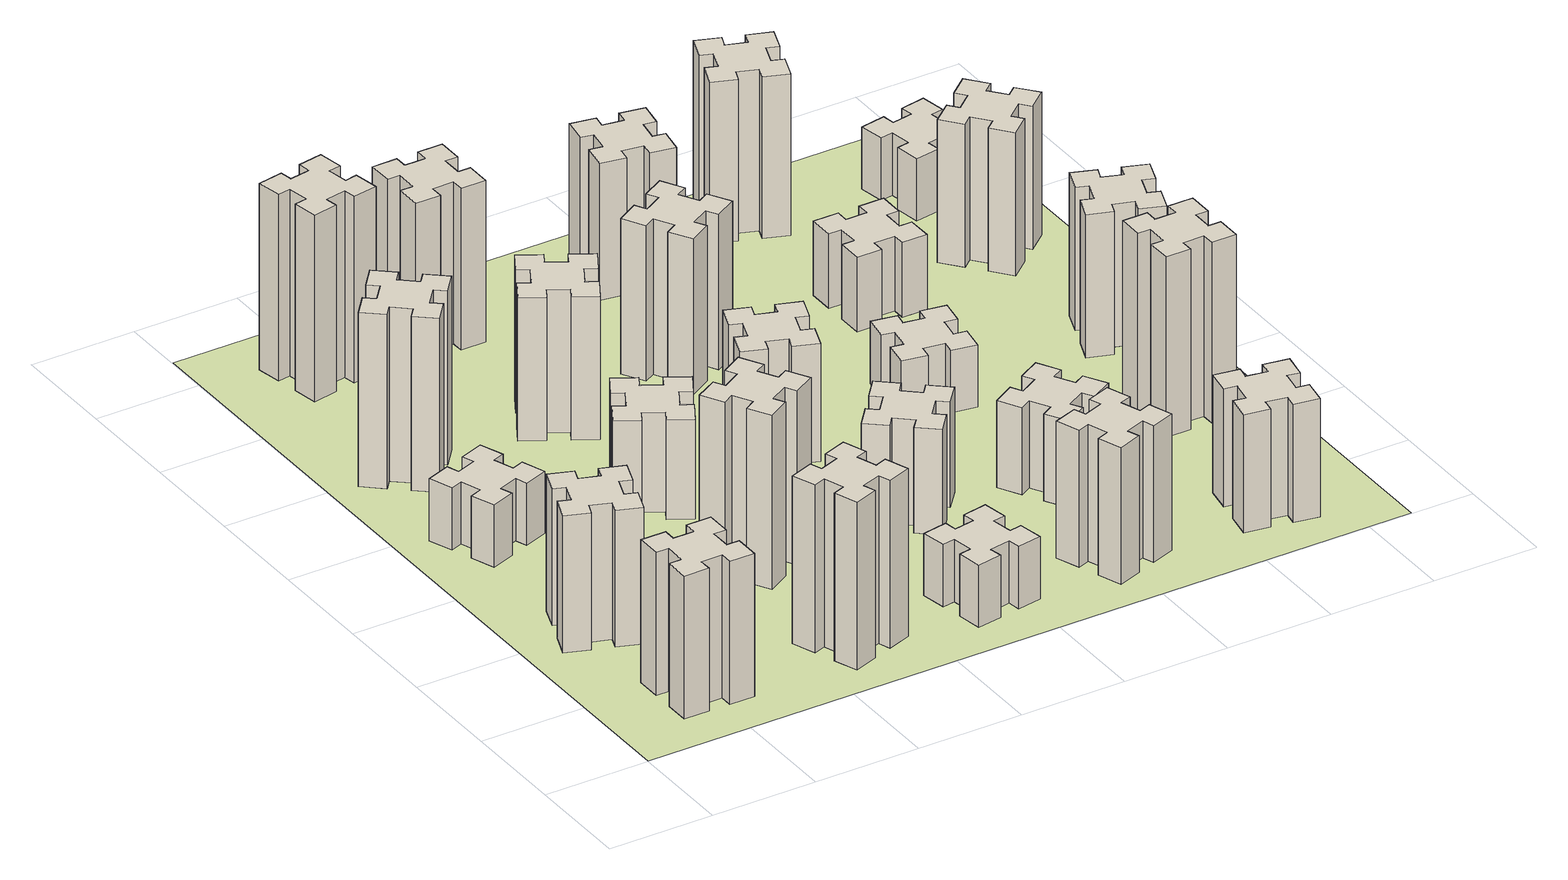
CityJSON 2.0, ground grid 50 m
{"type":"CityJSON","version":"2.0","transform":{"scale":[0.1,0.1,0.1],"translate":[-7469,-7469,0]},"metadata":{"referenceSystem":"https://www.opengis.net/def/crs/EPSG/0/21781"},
"CityObjects":{
"building1":{"type":"Building","attributes":{"class":"1000","function":"1000","usage":"1000","yearOfConstruction":2016,"roofType":"1000","measuredHeight":69,"storeysAboveGround":30,"storeysBelowGround":0},"geometry":[{"type":"Solid","lod":"1","boundaries":[[[[0,1,2,3,4,5,6,7,8,9,10,11,12,13,14,15,16,17,18,19]],[[17,16,20,21]],[[16,15,22,20]],[[15,14,23,22]],[[14,13,24,23]],[[13,12,25,24]],[[12,11,26,25]],[[11,10,27,26]],[[10,9,28,27]],[[9,8,29,28]],[[8,7,30,29]],[[7,6,31,30]],[[6,5,32,31]],[[5,4,33,32]],[[4,3,34,33]],[[3,2,35,34]],[[2,1,36,35]],[[1,0,37,36]],[[0,19,38,37]],[[19,18,39,38]],[[18,17,21,39]],[[24,25,26,27,28,29,30,31,32,33,34,35,36,37,38,39,21,20,22,23]]]]}]},
"building2":{"type":"Building","attributes":{"class":"1000","function":"1000","usage":"1000","yearOfConstruction":2016,"roofType":"1000","measuredHeight":66,"storeysAboveGround":30,"storeysBelowGround":0},"geometry":[{"type":"Solid","lod":"1","boundaries":[[[[40,41,42,43,44,45,46,47,48,49,50,51,52,53,54,55,56,57,58,59]],[[57,56,60,61]],[[56,55,62,60]],[[55,54,63,62]],[[54,53,64,63]],[[53,52,65,64]],[[52,51,66,65]],[[51,50,67,66]],[[50,49,68,67]],[[49,48,69,68]],[[48,47,70,69]],[[47,46,71,70]],[[46,45,72,71]],[[45,44,73,72]],[[44,43,74,73]],[[43,42,75,74]],[[42,41,76,75]],[[41,40,77,76]],[[40,59,78,77]],[[59,58,79,78]],[[58,57,61,79]],[[64,65,66,67,68,69,70,71,72,73,74,75,76,77,78,79,61,60,62,63]]]]}]},
"building3":{"type":"Building","attributes":{"class":"1000","function":"1000","usage":"1000","yearOfConstruction":2016,"roofType":"1000","measuredHeight":30,"storeysAboveGround":30,"storeysBelowGround":0},"geometry":[{"type":"Solid","lod":"1","boundaries":[[[[80,81,82,83,84,85,86,87,88,89,90,91,92,93,94,95,96,97,98,99]],[[97,96,100,101]],[[96,95,102,100]],[[95,94,103,102]],[[94,93,104,103]],[[93,92,105,104]],[[92,91,106,105]],[[91,90,107,106]],[[90,89,108,107]],[[89,88,109,108]],[[88,87,110,109]],[[87,86,111,110]],[[86,85,112,111]],[[85,84,113,112]],[[84,83,114,113]],[[83,82,115,114]],[[82,81,116,115]],[[81,80,117,116]],[[80,99,118,117]],[[99,98,119,118]],[[98,97,101,119]],[[104,105,106,107,108,109,110,111,112,113,114,115,116,117,118,119,101,100,102,103]]]]}]},
"building4":{"type":"Building","attributes":{"class":"1000","function":"1000","usage":"1000","yearOfConstruction":2016,"roofType":"1000","measuredHeight":84,"storeysAboveGround":30,"storeysBelowGround":0},"geometry":[{"type":"Solid","lod":"1","boundaries":[[[[120,121,122,123,124,125,126,127,128,129,130,131,132,133,134,135,136,137,138,139]],[[137,136,140,141]],[[136,135,142,140]],[[135,134,143,142]],[[134,133,144,143]],[[133,132,145,144]],[[132,131,146,145]],[[131,130,147,146]],[[130,129,148,147]],[[129,128,149,148]],[[128,127,150,149]],[[127,126,151,150]],[[126,125,152,151]],[[125,124,153,152]],[[124,123,154,153]],[[123,122,155,154]],[[122,121,156,155]],[[121,120,157,156]],[[120,139,158,157]],[[139,138,159,158]],[[138,137,141,159]],[[144,145,146,147,148,149,150,151,152,153,154,155,156,157,158,159,141,140,142,143]]]]}]},
"building5":{"type":"Building","attributes":{"class":"1000","function":"1000","usage":"1000","yearOfConstruction":2016,"roofType":"1000","measuredHeight":81,"storeysAboveGround":30,"storeysBelowGround":0},"geometry":[{"type":"Solid","lod":"1","boundaries":[[[[160,161,162,163,164,165,166,167,168,169,170,171,172,173,174,175,176,177,178,179]],[[177,176,180,181]],[[176,175,182,180]],[[175,174,183,182]],[[174,173,184,183]],[[173,172,185,184]],[[172,171,186,185]],[[171,170,187,186]],[[170,169,188,187]],[[169,168,189,188]],[[168,167,190,189]],[[167,166,191,190]],[[166,165,192,191]],[[165,164,193,192]],[[164,163,194,193]],[[163,162,195,194]],[[162,161,196,195]],[[161,160,197,196]],[[160,179,198,197]],[[179,178,199,198]],[[178,177,181,199]],[[184,185,186,187,188,189,190,191,192,193,194,195,196,197,198,199,181,180,182,183]]]]}]},
"building6":{"type":"Building","attributes":{"class":"1000","function":"1000","usage":"1000","yearOfConstruction":2016,"roofType":"1000","measuredHeight":90,"storeysAboveGround":30,"storeysBelowGround":0},"geometry":[{"type":"Solid","lod":"1","boundaries":[[[[200,201,202,203,204,205,206,207,208,209,210,211,212,213,214,215,216,217,218,219]],[[217,216,220,221]],[[216,215,222,220]],[[215,214,223,222]],[[214,213,224,223]],[[213,212,225,224]],[[212,211,226,225]],[[211,210,227,226]],[[210,209,228,227]],[[209,208,229,228]],[[208,207,230,229]],[[207,206,231,230]],[[206,205,232,231]],[[205,204,233,232]],[[204,203,234,233]],[[203,202,235,234]],[[202,201,236,235]],[[201,200,237,236]],[[200,219,238,237]],[[219,218,239,238]],[[218,217,221,239]],[[224,225,226,227,228,229,230,231,232,233,234,235,236,237,238,239,221,220,222,223]]]]}]},
"building7":{"type":"Building","attributes":{"class":"1000","function":"1000","usage":"1000","yearOfConstruction":2016,"roofType":"1000","measuredHeight":84,"storeysAboveGround":30,"storeysBelowGround":0},"geometry":[{"type":"Solid","lod":"1","boundaries":[[[[240,241,242,243,244,245,246,247,248,249,250,251,252,253,254,255,256,257,258,259]],[[257,256,260,261]],[[256,255,262,260]],[[255,254,263,262]],[[254,253,264,263]],[[253,252,265,264]],[[252,251,266,265]],[[251,250,267,266]],[[250,249,268,267]],[[249,248,269,268]],[[248,247,270,269]],[[247,246,271,270]],[[246,245,272,271]],[[245,244,273,272]],[[244,243,274,273]],[[243,242,275,274]],[[242,241,276,275]],[[241,240,277,276]],[[240,259,278,277]],[[259,258,279,278]],[[258,257,261,279]],[[264,265,266,267,268,269,270,271,272,273,274,275,276,277,278,279,261,260,262,263]]]]}]},
"building8":{"type":"Building","attributes":{"class":"1000","function":"1000","usage":"1000","yearOfConstruction":2016,"roofType":"1000","measuredHeight":48,"storeysAboveGround":30,"storeysBelowGround":0},"geometry":[{"type":"Solid","lod":"1","boundaries":[[[[280,281,282,283,284,285,286,287,288,289,290,291,292,293,294,295,296,297,298,299]],[[297,296,300,301]],[[296,295,302,300]],[[295,294,303,302]],[[294,293,304,303]],[[293,292,305,304]],[[292,291,306,305]],[[291,290,307,306]],[[290,289,308,307]],[[289,288,309,308]],[[288,287,310,309]],[[287,286,311,310]],[[286,285,312,311]],[[285,284,313,312]],[[284,283,314,313]],[[283,282,315,314]],[[282,281,316,315]],[[281,280,317,316]],[[280,299,318,317]],[[299,298,319,318]],[[298,297,301,319]],[[304,305,306,307,308,309,310,311,312,313,314,315,316,317,318,319,301,300,302,303]]]]}]},
"building9":{"type":"Building","attributes":{"class":"1000","function":"1000","usage":"1000","yearOfConstruction":2016,"roofType":"1000","measuredHeight":69,"storeysAboveGround":30,"storeysBelowGround":0},"geometry":[{"type":"Solid","lod":"1","boundaries":[[[[320,321,322,323,324,325,326,327,328,329,330,331,332,333,334,335,336,337,338,339]],[[337,336,340,341]],[[336,335,342,340]],[[335,334,343,342]],[[334,333,344,343]],[[333,332,345,344]],[[332,331,346,345]],[[331,330,347,346]],[[330,329,348,347]],[[329,328,349,348]],[[328,327,350,349]],[[327,326,351,350]],[[326,325,352,351]],[[325,324,353,352]],[[324,323,354,353]],[[323,322,355,354]],[[322,321,356,355]],[[321,320,357,356]],[[320,339,358,357]],[[339,338,359,358]],[[338,337,341,359]],[[344,345,346,347,348,349,350,351,352,353,354,355,356,357,358,359,341,340,342,343]]]]}]},
"building10":{"type":"Building","attributes":{"class":"1000","function":"1000","usage":"1000","yearOfConstruction":2016,"roofType":"1000","measuredHeight":30,"storeysAboveGround":30,"storeysBelowGround":0},"geometry":[{"type":"Solid","lod":"1","boundaries":[[[[360,361,362,363,364,365,366,367,368,369,370,371,372,373,374,375,376,377,378,379]],[[377,376,380,381]],[[376,375,382,380]],[[375,374,383,382]],[[374,373,384,383]],[[373,372,385,384]],[[372,371,386,385]],[[371,370,387,386]],[[370,369,388,387]],[[369,368,389,388]],[[368,367,390,389]],[[367,366,391,390]],[[366,365,392,391]],[[365,364,393,392]],[[364,363,394,393]],[[363,362,395,394]],[[362,361,396,395]],[[361,360,397,396]],[[360,379,398,397]],[[379,378,399,398]],[[378,377,381,399]],[[384,385,386,387,388,389,390,391,392,393,394,395,396,397,398,399,381,380,382,383]]]]}]},
"building11":{"type":"Building","attributes":{"class":"1000","function":"1000","usage":"1000","yearOfConstruction":2016,"roofType":"1000","measuredHeight":78,"storeysAboveGround":30,"storeysBelowGround":0},"geometry":[{"type":"Solid","lod":"1","boundaries":[[[[400,401,402,403,404,405,406,407,408,409,410,411,412,413,414,415,416,417,418,419]],[[417,416,420,421]],[[416,415,422,420]],[[415,414,423,422]],[[414,413,424,423]],[[413,412,425,424]],[[412,411,426,425]],[[411,410,427,426]],[[410,409,428,427]],[[409,408,429,428]],[[408,407,430,429]],[[407,406,431,430]],[[406,405,432,431]],[[405,404,433,432]],[[404,403,434,433]],[[403,402,435,434]],[[402,401,436,435]],[[401,400,437,436]],[[400,419,438,437]],[[419,418,439,438]],[[418,417,421,439]],[[424,425,426,427,428,429,430,431,432,433,434,435,436,437,438,439,421,420,422,423]]]]}]},
"building12":{"type":"Building","attributes":{"class":"1000","function":"1000","usage":"1000","yearOfConstruction":2016,"roofType":"1000","measuredHeight":51,"storeysAboveGround":30,"storeysBelowGround":0},"geometry":[{"type":"Solid","lod":"1","boundaries":[[[[440,441,442,443,444,445,446,447,448,449,450,451,452,453,454,455,456,457,458,459]],[[457,456,460,461]],[[456,455,462,460]],[[455,454,463,462]],[[454,453,464,463]],[[453,452,465,464]],[[452,451,466,465]],[[451,450,467,466]],[[450,449,468,467]],[[449,448,469,468]],[[448,447,470,469]],[[447,446,471,470]],[[446,445,472,471]],[[445,444,473,472]],[[444,443,474,473]],[[443,442,475,474]],[[442,441,476,475]],[[441,440,477,476]],[[440,459,478,477]],[[459,458,479,478]],[[458,457,461,479]],[[464,465,466,467,468,469,470,471,472,473,474,475,476,477,478,479,461,460,462,463]]]]}]},
"building13":{"type":"Building","attributes":{"class":"1000","function":"1000","usage":"1000","yearOfConstruction":2016,"roofType":"1000","measuredHeight":57,"storeysAboveGround":30,"storeysBelowGround":0},"geometry":[{"type":"Solid","lod":"1","boundaries":[[[[480,481,482,483,484,485,486,487,488,489,490,491,492,493,494,495,496,497,498,499]],[[497,496,500,501]],[[496,495,502,500]],[[495,494,503,502]],[[494,493,504,503]],[[493,492,505,504]],[[492,491,506,505]],[[491,490,507,506]],[[490,489,508,507]],[[489,488,509,508]],[[488,487,510,509]],[[487,486,511,510]],[[486,485,512,511]],[[485,484,513,512]],[[484,483,514,513]],[[483,482,515,514]],[[482,481,516,515]],[[481,480,517,516]],[[480,499,518,517]],[[499,498,519,518]],[[498,497,501,519]],[[504,505,506,507,508,509,510,511,512,513,514,515,516,517,518,519,501,500,502,503]]]]}]},
"building14":{"type":"Building","attributes":{"class":"1000","function":"1000","usage":"1000","yearOfConstruction":2016,"roofType":"1000","measuredHeight":75,"storeysAboveGround":30,"storeysBelowGround":0},"geometry":[{"type":"Solid","lod":"1","boundaries":[[[[520,521,522,523,524,525,526,527,528,529,530,531,532,533,534,535,536,537,538,539]],[[537,536,540,541]],[[536,535,542,540]],[[535,534,543,542]],[[534,533,544,543]],[[533,532,545,544]],[[532,531,546,545]],[[531,530,547,546]],[[530,529,548,547]],[[529,528,549,548]],[[528,527,550,549]],[[527,526,551,550]],[[526,525,552,551]],[[525,524,553,552]],[[524,523,554,553]],[[523,522,555,554]],[[522,521,556,555]],[[521,520,557,556]],[[520,539,558,557]],[[539,538,559,558]],[[538,537,541,559]],[[544,545,546,547,548,549,550,551,552,553,554,555,556,557,558,559,541,540,542,543]]]]}]},
"building15":{"type":"Building","attributes":{"class":"1000","function":"1000","usage":"1000","yearOfConstruction":2016,"roofType":"1000","measuredHeight":66,"storeysAboveGround":30,"storeysBelowGround":0},"geometry":[{"type":"Solid","lod":"1","boundaries":[[[[560,561,562,563,564,565,566,567,568,569,570,571,572,573,574,575,576,577,578,579]],[[577,576,580,581]],[[576,575,582,580]],[[575,574,583,582]],[[574,573,584,583]],[[573,572,585,584]],[[572,571,586,585]],[[571,570,587,586]],[[570,569,588,587]],[[569,568,589,588]],[[568,567,590,589]],[[567,566,591,590]],[[566,565,592,591]],[[565,564,593,592]],[[564,563,594,593]],[[563,562,595,594]],[[562,561,596,595]],[[561,560,597,596]],[[560,579,598,597]],[[579,578,599,598]],[[578,577,581,599]],[[584,585,586,587,588,589,590,591,592,593,594,595,596,597,598,599,581,580,582,583]]]]}]},
"building16":{"type":"Building","attributes":{"class":"1000","function":"1000","usage":"1000","yearOfConstruction":2016,"roofType":"1000","measuredHeight":42,"storeysAboveGround":30,"storeysBelowGround":0},"geometry":[{"type":"Solid","lod":"1","boundaries":[[[[600,601,602,603,604,605,606,607,608,609,610,611,612,613,614,615,616,617,618,619]],[[617,616,620,621]],[[616,615,622,620]],[[615,614,623,622]],[[614,613,624,623]],[[613,612,625,624]],[[612,611,626,625]],[[611,610,627,626]],[[610,609,628,627]],[[609,608,629,628]],[[608,607,630,629]],[[607,606,631,630]],[[606,605,632,631]],[[605,604,633,632]],[[604,603,634,633]],[[603,602,635,634]],[[602,601,636,635]],[[601,600,637,636]],[[600,619,638,637]],[[619,618,639,638]],[[618,617,621,639]],[[624,625,626,627,628,629,630,631,632,633,634,635,636,637,638,639,621,620,622,623]]]]}]},
"building17":{"type":"Building","attributes":{"class":"1000","function":"1000","usage":"1000","yearOfConstruction":2016,"roofType":"1000","measuredHeight":66,"storeysAboveGround":30,"storeysBelowGround":0},"geometry":[{"type":"Solid","lod":"1","boundaries":[[[[640,641,642,643,644,645,646,647,648,649,650,651,652,653,654,655,656,657,658,659]],[[657,656,660,661]],[[656,655,662,660]],[[655,654,663,662]],[[654,653,664,663]],[[653,652,665,664]],[[652,651,666,665]],[[651,650,667,666]],[[650,649,668,667]],[[649,648,669,668]],[[648,647,670,669]],[[647,646,671,670]],[[646,645,672,671]],[[645,644,673,672]],[[644,643,674,673]],[[643,642,675,674]],[[642,641,676,675]],[[641,640,677,676]],[[640,659,678,677]],[[659,658,679,678]],[[658,657,661,679]],[[664,665,666,667,668,669,670,671,672,673,674,675,676,677,678,679,661,660,662,663]]]]}]},
"building18":{"type":"Building","attributes":{"class":"1000","function":"1000","usage":"1000","yearOfConstruction":2016,"roofType":"1000","measuredHeight":30,"storeysAboveGround":30,"storeysBelowGround":0},"geometry":[{"type":"Solid","lod":"1","boundaries":[[[[680,681,682,683,684,685,686,687,688,689,690,691,692,693,694,695,696,697,698,699]],[[697,696,700,701]],[[696,695,702,700]],[[695,694,703,702]],[[694,693,704,703]],[[693,692,705,704]],[[692,691,706,705]],[[691,690,707,706]],[[690,689,708,707]],[[689,688,709,708]],[[688,687,710,709]],[[687,686,711,710]],[[686,685,712,711]],[[685,684,713,712]],[[684,683,714,713]],[[683,682,715,714]],[[682,681,716,715]],[[681,680,717,716]],[[680,699,718,717]],[[699,698,719,718]],[[698,697,701,719]],[[704,705,706,707,708,709,710,711,712,713,714,715,716,717,718,719,701,700,702,703]]]]}]},
"building19":{"type":"Building","attributes":{"class":"1000","function":"1000","usage":"1000","yearOfConstruction":2016,"roofType":"1000","measuredHeight":57,"storeysAboveGround":30,"storeysBelowGround":0},"geometry":[{"type":"Solid","lod":"1","boundaries":[[[[720,721,722,723,724,725,726,727,728,729,730,731,732,733,734,735,736,737,738,739]],[[737,736,740,741]],[[736,735,742,740]],[[735,734,743,742]],[[734,733,744,743]],[[733,732,745,744]],[[732,731,746,745]],[[731,730,747,746]],[[730,729,748,747]],[[729,728,749,748]],[[728,727,750,749]],[[727,726,751,750]],[[726,725,752,751]],[[725,724,753,752]],[[724,723,754,753]],[[723,722,755,754]],[[722,721,756,755]],[[721,720,757,756]],[[720,739,758,757]],[[739,738,759,758]],[[738,737,741,759]],[[744,745,746,747,748,749,750,751,752,753,754,755,756,757,758,759,741,740,742,743]]]]}]},
"building20":{"type":"Building","attributes":{"class":"1000","function":"1000","usage":"1000","yearOfConstruction":2016,"roofType":"1000","measuredHeight":36,"storeysAboveGround":30,"storeysBelowGround":0},"geometry":[{"type":"Solid","lod":"1","boundaries":[[[[760,761,762,763,764,765,766,767,768,769,770,771,772,773,774,775,776,777,778,779]],[[777,776,780,781]],[[776,775,782,780]],[[775,774,783,782]],[[774,773,784,783]],[[773,772,785,784]],[[772,771,786,785]],[[771,770,787,786]],[[770,769,788,787]],[[769,768,789,788]],[[768,767,790,789]],[[767,766,791,790]],[[766,765,792,791]],[[765,764,793,792]],[[764,763,794,793]],[[763,762,795,794]],[[762,761,796,795]],[[761,760,797,796]],[[760,779,798,797]],[[779,778,799,798]],[[778,777,781,799]],[[784,785,786,787,788,789,790,791,792,793,794,795,796,797,798,799,781,780,782,783]]]]}]},
"building21":{"type":"Building","attributes":{"class":"1000","function":"1000","usage":"1000","yearOfConstruction":2016,"roofType":"1000","measuredHeight":78,"storeysAboveGround":30,"storeysBelowGround":0},"geometry":[{"type":"Solid","lod":"1","boundaries":[[[[800,801,802,803,804,805,806,807,808,809,810,811,812,813,814,815,816,817,818,819]],[[817,816,820,821]],[[816,815,822,820]],[[815,814,823,822]],[[814,813,824,823]],[[813,812,825,824]],[[812,811,826,825]],[[811,810,827,826]],[[810,809,828,827]],[[809,808,829,828]],[[808,807,830,829]],[[807,806,831,830]],[[806,805,832,831]],[[805,804,833,832]],[[804,803,834,833]],[[803,802,835,834]],[[802,801,836,835]],[[801,800,837,836]],[[800,819,838,837]],[[819,818,839,838]],[[818,817,821,839]],[[824,825,826,827,828,829,830,831,832,833,834,835,836,837,838,839,821,820,822,823]]]]}]},
"building22":{"type":"Building","attributes":{"class":"1000","function":"1000","usage":"1000","yearOfConstruction":2016,"roofType":"1000","measuredHeight":87,"storeysAboveGround":30,"storeysBelowGround":0},"geometry":[{"type":"Solid","lod":"1","boundaries":[[[[840,841,842,843,844,845,846,847,848,849,850,851,852,853,854,855,856,857,858,859]],[[857,856,860,861]],[[856,855,862,860]],[[855,854,863,862]],[[854,853,864,863]],[[853,852,865,864]],[[852,851,866,865]],[[851,850,867,866]],[[850,849,868,867]],[[849,848,869,868]],[[848,847,870,869]],[[847,846,871,870]],[[846,845,872,871]],[[845,844,873,872]],[[844,843,874,873]],[[843,842,875,874]],[[842,841,876,875]],[[841,840,877,876]],[[840,859,878,877]],[[859,858,879,878]],[[858,857,861,879]],[[864,865,866,867,868,869,870,871,872,873,874,875,876,877,878,879,861,860,862,863]]]]}]},
"building23":{"type":"Building","attributes":{"class":"1000","function":"1000","usage":"1000","yearOfConstruction":2016,"roofType":"1000","measuredHeight":69,"storeysAboveGround":30,"storeysBelowGround":0},"geometry":[{"type":"Solid","lod":"1","boundaries":[[[[880,881,882,883,884,885,886,887,888,889,890,891,892,893,894,895,896,897,898,899]],[[897,896,900,901]],[[896,895,902,900]],[[895,894,903,902]],[[894,893,904,903]],[[893,892,905,904]],[[892,891,906,905]],[[891,890,907,906]],[[890,889,908,907]],[[889,888,909,908]],[[888,887,910,909]],[[887,886,911,910]],[[886,885,912,911]],[[885,884,913,912]],[[884,883,914,913]],[[883,882,915,914]],[[882,881,916,915]],[[881,880,917,916]],[[880,899,918,917]],[[899,898,919,918]],[[898,897,901,919]],[[904,905,906,907,908,909,910,911,912,913,914,915,916,917,918,919,901,900,902,903]]]]}]},
"building24":{"type":"Building","attributes":{"class":"1000","function":"1000","usage":"1000","yearOfConstruction":2016,"roofType":"1000","measuredHeight":69,"storeysAboveGround":30,"storeysBelowGround":0},"geometry":[{"type":"Solid","lod":"1","boundaries":[[[[920,921,922,923,924,925,926,927,928,929,930,931,932,933,934,935,936,937,938,939]],[[937,936,940,941]],[[936,935,942,940]],[[935,934,943,942]],[[934,933,944,943]],[[933,932,945,944]],[[932,931,946,945]],[[931,930,947,946]],[[930,929,948,947]],[[929,928,949,948]],[[928,927,950,949]],[[927,926,951,950]],[[926,925,952,951]],[[925,924,953,952]],[[924,923,954,953]],[[923,922,955,954]],[[922,921,956,955]],[[921,920,957,956]],[[920,939,958,957]],[[939,938,959,958]],[[938,937,941,959]],[[944,945,946,947,948,949,950,951,952,953,954,955,956,957,958,959,941,940,942,943]]]]}]},
"building25":{"type":"Building","attributes":{"class":"1000","function":"1000","usage":"1000","yearOfConstruction":2016,"roofType":"1000","measuredHeight":30,"storeysAboveGround":30,"storeysBelowGround":0},"geometry":[{"type":"Solid","lod":"1","boundaries":[[[[960,961,962,963,964,965,966,967,968,969,970,971,972,973,974,975,976,977,978,979]],[[977,976,980,981]],[[976,975,982,980]],[[975,974,983,982]],[[974,973,984,983]],[[973,972,985,984]],[[972,971,986,985]],[[971,970,987,986]],[[970,969,988,987]],[[969,968,989,988]],[[968,967,990,989]],[[967,966,991,990]],[[966,965,992,991]],[[965,964,993,992]],[[964,963,994,993]],[[963,962,995,994]],[[962,961,996,995]],[[961,960,997,996]],[[960,979,998,997]],[[979,978,999,998]],[[978,977,981,999]],[[984,985,986,987,988,989,990,991,992,993,994,995,996,997,998,999,981,980,982,983]]]]}]},
"landuse1":{"type":"LandUse","attributes":{"name":"plot1","function":"1010"},"geometry":[{"type":"MultiSurface","lod":"1","boundaries":[[[1000,1001,1002,1003]]]}]}
},
"vertices":[
[425,265,0],[525,265,0],[525,205,0],[645,205,0],[645,325,0],[585,325,0],[585,425,0],[645,425,0],[645,545,0],[525,545,0],[525,485,0],[425,485,0],[425,545,0],[305,545,0],[305,425,0],[365,425,0],[365,325,0],[305,325,0],[305,205,0],[425,205,0],[365,325,690],[305,325,690],[365,425,690],[305,425,690],[305,545,690],[425,545,690],[425,485,690],[525,485,690],[525,545,690],[645,545,690],[645,425,690],[585,425,690],[585,325,690],[645,325,690],[645,205,690],[525,205,690],[525,265,690],[425,265,690],[425,205,690],[305,205,690],
[289,1100,0],[255,1006,0],[199,1027,0],[157,914,0],[270,873,0],[291,929,0],[385,895,0],[364,839,0],[477,797,0],[518,910,0],[462,931,0],[496,1025,0],[552,1004,0],[593,1117,0],[480,1158,0],[460,1102,0],[366,1136,0],[387,1192,0],[274,1233,0],[233,1120,0],[366,1136,660],[387,1192,660],[460,1102,660],[480,1158,660],[593,1117,660],[552,1004,660],[496,1025,660],[462,931,660],[518,910,660],[477,797,660],[364,839,660],[385,895,660],[291,929,660],[270,873,660],[157,914,660],[199,1027,660],[255,1006,660],[289,1100,660],[233,1120,660],[274,1233,660],
[366,1735,0],[460,1769,0],[480,1713,0],[593,1754,0],[552,1867,0],[496,1846,0],[462,1940,0],[518,1960,0],[477,2073,0],[364,2032,0],[385,1976,0],[291,1942,0],[270,1998,0],[157,1957,0],[199,1844,0],[255,1865,0],[289,1771,0],[233,1750,0],[274,1637,0],[387,1679,0],[289,1771,300],[233,1750,300],[255,1865,300],[199,1844,300],[157,1957,300],[270,1998,300],[291,1942,300],[385,1976,300],[364,2032,300],[477,2073,300],[518,1960,300],[462,1940,300],[496,1846,300],[552,1867,300],[593,1754,300],[480,1713,300],[460,1769,300],[366,1735,300],[387,1679,300],[274,1637,300],
[266,2443,0],[343,2379,0],[304,2333,0],[396,2256,0],[473,2348,0],[427,2386,0],[492,2463,0],[538,2424,0],[615,2516,0],[523,2593,0],[484,2547,0],[408,2612,0],[446,2658,0],[354,2735,0],[277,2643,0],[323,2604,0],[259,2528,0],[213,2566,0],[136,2474,0],[228,2397,0],[259,2528,840],[213,2566,840],[323,2604,840],[277,2643,840],[354,2735,840],[446,2658,840],[408,2612,840],[484,2547,840],[523,2593,840],[615,2516,840],[538,2424,840],[492,2463,840],[427,2386,840],[473,2348,840],[396,2256,840],[304,2333,840],[343,2379,840],[266,2443,840],[228,2397,840],[136,2474,840],
[1206,255,0],[1300,289,0],[1320,233,0],[1433,274,0],[1392,387,0],[1336,366,0],[1302,460,0],[1358,480,0],[1317,593,0],[1204,552,0],[1225,496,0],[1131,462,0],[1110,518,0],[997,477,0],[1039,364,0],[1095,385,0],[1129,291,0],[1073,270,0],[1114,157,0],[1227,199,0],[1129,291,810],[1073,270,810],[1095,385,810],[1039,364,810],[997,477,810],[1110,518,810],[1131,462,810],[1225,496,810],[1204,552,810],[1317,593,810],[1358,480,810],[1302,460,810],[1336,366,810],[1392,387,810],[1433,274,810],[1320,233,810],[1300,289,810],[1206,255,810],[1227,199,810],[1114,157,810],
[445,3218,0],[544,3236,0],[554,3177,0],[672,3197,0],[651,3316,0],[592,3305,0],[575,3404,0],[634,3414,0],[613,3532,0],[495,3511,0],[505,3452,0],[407,3435,0],[397,3494,0],[278,3473,0],[299,3355,0],[358,3365,0],[376,3267,0],[317,3257,0],[337,3138,0],[456,3159,0],[376,3267,900],[317,3257,900],[358,3365,900],[299,3355,900],[278,3473,900],[397,3494,900],[407,3435,900],[505,3452,900],[495,3511,900],[613,3532,900],[634,3414,900],[575,3404,900],[592,3305,900],[651,3316,900],[672,3197,900],[554,3177,900],[544,3236,900],[445,3218,900],[456,3159,900],[337,3138,900],
[1204,1236,0],[1117,1186,0],[1087,1238,0],[983,1178,0],[1043,1074,0],[1095,1104,0],[1145,1017,0],[1093,987,0],[1153,883,0],[1257,943,0],[1227,995,0],[1314,1045,0],[1344,993,0],[1448,1053,0],[1388,1157,0],[1336,1127,0],[1286,1214,0],[1338,1244,0],[1278,1348,0],[1174,1288,0],[1286,1214,840],[1338,1244,840],[1336,1127,840],[1388,1157,840],[1448,1053,840],[1344,993,840],[1314,1045,840],[1227,995,840],[1257,943,840],[1153,883,840],[1093,987,840],[1145,1017,840],[1095,1104,840],[1043,1074,840],[983,1178,840],[1087,1238,840],[1117,1186,840],[1204,1236,840],[1174,1288,840],[1278,1348,840],
[1045,1854,0],[995,1767,0],[943,1797,0],[883,1693,0],[987,1633,0],[1017,1685,0],[1104,1635,0],[1074,1583,0],[1178,1523,0],[1238,1627,0],[1186,1657,0],[1236,1744,0],[1288,1714,0],[1348,1818,0],[1244,1878,0],[1214,1826,0],[1127,1876,0],[1157,1928,0],[1053,1988,0],[993,1884,0],[1127,1876,480],[1157,1928,480],[1214,1826,480],[1244,1878,480],[1348,1818,480],[1288,1714,480],[1236,1744,480],[1186,1657,480],[1238,1627,480],[1178,1523,480],[1074,1583,480],[1104,1635,480],[1017,1685,480],[987,1633,480],[883,1693,480],[943,1797,480],[995,1767,480],[1045,1854,480],[993,1884,480],[1053,1988,480],
[1214,2566,0],[1127,2616,0],[1157,2668,0],[1053,2728,0],[993,2624,0],[1045,2594,0],[995,2507,0],[943,2537,0],[883,2433,0],[987,2373,0],[1017,2425,0],[1104,2375,0],[1074,2323,0],[1178,2263,0],[1238,2367,0],[1186,2397,0],[1236,2484,0],[1288,2454,0],[1348,2558,0],[1244,2618,0],[1236,2484,690],[1288,2454,690],[1186,2397,690],[1238,2367,690],[1178,2263,690],[1074,2323,690],[1104,2375,690],[1017,2425,690],[987,2373,690],[883,2433,690],[943,2537,690],[995,2507,690],[1045,2594,690],[993,2624,690],[1053,2728,690],[1157,2668,690],[1127,2616,690],[1214,2566,690],[1244,2618,690],[1348,2558,690],
[1825,258,0],[1924,276,0],[1934,217,0],[2052,237,0],[2031,356,0],[1972,345,0],[1955,444,0],[2014,454,0],[1993,572,0],[1875,551,0],[1885,492,0],[1787,475,0],[1777,534,0],[1658,513,0],[1679,395,0],[1738,405,0],[1756,307,0],[1697,297,0],[1717,178,0],[1836,199,0],[1756,307,300],[1697,297,300],[1738,405,300],[1679,395,300],[1658,513,300],[1777,534,300],[1787,475,300],[1885,492,300],[1875,551,300],[1993,572,300],[2014,454,300],[1955,444,300],[1972,345,300],[2031,356,300],[2052,237,300],[1934,217,300],[1924,276,300],[1825,258,300],[1836,199,300],[1717,178,300],
[1065,3445,0],[965,3445,0],[965,3505,0],[845,3505,0],[845,3385,0],[905,3385,0],[905,3285,0],[845,3285,0],[845,3165,0],[965,3165,0],[965,3225,0],[1065,3225,0],[1065,3165,0],[1185,3165,0],[1185,3285,0],[1125,3285,0],[1125,3385,0],[1185,3385,0],[1185,3505,0],[1065,3505,0],[1125,3385,780],[1185,3385,780],[1125,3285,780],[1185,3285,780],[1185,3165,780],[1065,3165,780],[1065,3225,780],[965,3225,780],[965,3165,780],[845,3165,780],[845,3285,780],[905,3285,780],[905,3385,780],[845,3385,780],[845,3505,780],[965,3505,780],[965,3445,780],[1065,3445,780],[1065,3505,780],[1185,3505,780],
[1903,1224,0],[1839,1148,0],[1793,1186,0],[1716,1094,0],[1808,1017,0],[1846,1063,0],[1923,999,0],[1884,953,0],[1976,876,0],[2053,968,0],[2007,1006,0],[2072,1083,0],[2118,1044,0],[2195,1136,0],[2103,1213,0],[2064,1167,0],[1988,1232,0],[2026,1278,0],[1934,1355,0],[1857,1263,0],[1988,1232,510],[2026,1278,510],[2064,1167,510],[2103,1213,510],[2195,1136,510],[2118,1044,510],[2072,1083,510],[2007,1006,510],[2053,968,510],[1976,876,510],[1884,953,510],[1923,999,510],[1846,1063,510],[1808,1017,510],[1716,1094,510],[1793,1186,510],[1839,1148,510],[1903,1224,510],[1857,1263,510],[1934,1355,510],
[1842,1771,0],[1876,1865,0],[1932,1844,0],[1973,1957,0],[1860,1998,0],[1840,1942,0],[1746,1976,0],[1767,2032,0],[1654,2073,0],[1613,1960,0],[1669,1940,0],[1635,1846,0],[1579,1867,0],[1537,1754,0],[1650,1713,0],[1671,1769,0],[1765,1735,0],[1744,1679,0],[1857,1637,0],[1898,1750,0],[1765,1735,570],[1744,1679,570],[1671,1769,570],[1650,1713,570],[1537,1754,570],[1579,1867,570],[1635,1846,570],[1669,1940,570],[1613,1960,570],[1654,2073,570],[1767,2032,570],[1746,1976,570],[1840,1942,570],[1860,1998,570],[1973,1957,570],[1932,1844,570],[1876,1865,570],[1842,1771,570],[1898,1750,570],[1857,1637,570],
[1744,2716,0],[1657,2666,0],[1627,2718,0],[1523,2658,0],[1583,2554,0],[1635,2584,0],[1685,2497,0],[1633,2467,0],[1693,2363,0],[1797,2423,0],[1767,2475,0],[1854,2525,0],[1884,2473,0],[1988,2533,0],[1928,2637,0],[1876,2607,0],[1826,2694,0],[1878,2724,0],[1818,2828,0],[1714,2768,0],[1826,2694,750],[1878,2724,750],[1876,2607,750],[1928,2637,750],[1988,2533,750],[1884,2473,750],[1854,2525,750],[1767,2475,750],[1797,2423,750],[1693,2363,750],[1633,2467,750],[1685,2497,750],[1635,2584,750],[1583,2554,750],[1523,2658,750],[1627,2718,750],[1657,2666,750],[1744,2716,750],[1714,2768,750],[1818,2828,750],
[2375,385,0],[2409,291,0],[2353,270,0],[2394,157,0],[2507,199,0],[2486,255,0],[2580,289,0],[2600,233,0],[2713,274,0],[2672,387,0],[2616,366,0],[2582,460,0],[2638,480,0],[2597,593,0],[2484,552,0],[2505,496,0],[2411,462,0],[2390,518,0],[2277,477,0],[2319,364,0],[2411,462,660],[2390,518,660],[2505,496,660],[2484,552,660],[2597,593,660],[2638,480,660],[2582,460,660],[2616,366,660],[2672,387,660],[2713,274,660],[2600,233,660],[2580,289,660],[2486,255,660],[2507,199,660],[2394,157,660],[2353,270,660],[2409,291,660],[2375,385,660],[2319,364,660],[2277,477,660],
[2607,895,0],[2694,945,0],[2724,893,0],[2828,953,0],[2768,1057,0],[2716,1027,0],[2666,1114,0],[2718,1144,0],[2658,1248,0],[2554,1188,0],[2584,1136,0],[2497,1086,0],[2467,1138,0],[2363,1078,0],[2423,974,0],[2475,1004,0],[2525,917,0],[2473,887,0],[2533,783,0],[2637,843,0],[2525,917,420],[2473,887,420],[2475,1004,420],[2423,974,420],[2363,1078,420],[2467,1138,420],[2497,1086,420],[2584,1136,420],[2554,1188,420],[2658,1248,420],[2718,1144,420],[2666,1114,420],[2716,1027,420],[2768,1057,420],[2828,953,420],[2724,893,420],[2694,945,420],[2607,895,420],[2637,843,420],[2533,783,420],
[2024,3435,0],[1925,3452,0],[1936,3511,0],[1817,3532,0],[1797,3414,0],[1856,3404,0],[1838,3305,0],[1779,3316,0],[1758,3197,0],[1877,3177,0],[1887,3236,0],[1985,3218,0],[1975,3159,0],[2093,3138,0],[2114,3257,0],[2055,3267,0],[2072,3365,0],[2131,3355,0],[2152,3473,0],[2034,3494,0],[2072,3365,660],[2131,3355,660],[2055,3267,660],[2114,3257,660],[2093,3138,660],[1975,3159,660],[1985,3218,660],[1887,3236,660],[1877,3177,660],[1758,3197,660],[1779,3316,660],[1838,3305,660],[1856,3404,660],[1797,3414,660],[1817,3532,660],[1936,3511,660],[1925,3452,660],[2024,3435,660],[2034,3494,660],[2152,3473,660],
[2427,1756,0],[2525,1738,0],[2515,1679,0],[2633,1658,0],[2654,1777,0],[2595,1787,0],[2612,1885,0],[2671,1875,0],[2692,1993,0],[2574,2014,0],[2564,1955,0],[2465,1972,0],[2476,2031,0],[2357,2052,0],[2337,1934,0],[2396,1924,0],[2378,1825,0],[2319,1836,0],[2298,1717,0],[2417,1697,0],[2378,1825,300],[2319,1836,300],[2396,1924,300],[2337,1934,300],[2357,2052,300],[2476,2031,300],[2465,1972,300],[2564,1955,300],[2574,2014,300],[2692,1993,300],[2671,1875,300],[2612,1885,300],[2595,1787,300],[2654,1777,300],[2633,1658,300],[2515,1679,300],[2525,1738,300],[2427,1756,300],[2417,1697,300],[2298,1717,300],
[3335,307,0],[3352,405,0],[3411,395,0],[3432,513,0],[3314,534,0],[3304,475,0],[3205,492,0],[3216,551,0],[3097,572,0],[3077,454,0],[3136,444,0],[3118,345,0],[3059,356,0],[3038,237,0],[3157,217,0],[3167,276,0],[3265,258,0],[3255,199,0],[3373,178,0],[3394,297,0],[3265,258,570],[3255,199,570],[3167,276,570],[3157,217,570],[3038,237,570],[3059,356,570],[3118,345,570],[3136,444,570],[3077,454,570],[3097,572,570],[3216,551,570],[3205,492,570],[3304,475,570],[3314,534,570],[3432,513,570],[3411,395,570],[3352,405,570],[3335,307,570],[3394,297,570],[3373,178,570],
[2805,2545,0],[2805,2645,0],[2865,2645,0],[2865,2765,0],[2745,2765,0],[2745,2705,0],[2645,2705,0],[2645,2765,0],[2525,2765,0],[2525,2645,0],[2585,2645,0],[2585,2545,0],[2525,2545,0],[2525,2425,0],[2645,2425,0],[2645,2485,0],[2745,2485,0],[2745,2425,0],[2865,2425,0],[2865,2545,0],[2745,2485,360],[2745,2425,360],[2645,2485,360],[2645,2425,360],[2525,2425,360],[2525,2545,360],[2585,2545,360],[2585,2645,360],[2525,2645,360],[2525,2765,360],[2645,2765,360],[2645,2705,360],[2745,2705,360],[2745,2765,360],[2865,2765,360],[2865,2645,360],[2805,2645,360],[2805,2545,360],[2865,2545,360],[2865,2425,360],
[2511,3349,0],[2605,3315,0],[2584,3259,0],[2697,3217,0],[2738,3330,0],[2682,3351,0],[2716,3445,0],[2772,3424,0],[2813,3537,0],[2700,3578,0],[2680,3522,0],[2586,3556,0],[2607,3612,0],[2494,3653,0],[2453,3540,0],[2509,3520,0],[2475,3426,0],[2419,3447,0],[2377,3334,0],[2490,3293,0],[2475,3426,780],[2419,3447,780],[2509,3520,780],[2453,3540,780],[2494,3653,780],[2607,3612,780],[2586,3556,780],[2680,3522,780],[2700,3578,780],[2813,3537,780],[2772,3424,780],[2716,3445,780],[2682,3351,780],[2738,3330,780],[2697,3217,780],[2584,3259,780],[2605,3315,780],[2511,3349,780],[2490,3293,780],[2377,3334,780],
[3445,1165,0],[3445,1265,0],[3505,1265,0],[3505,1385,0],[3385,1385,0],[3385,1325,0],[3285,1325,0],[3285,1385,0],[3165,1385,0],[3165,1265,0],[3225,1265,0],[3225,1165,0],[3165,1165,0],[3165,1045,0],[3285,1045,0],[3285,1105,0],[3385,1105,0],[3385,1045,0],[3505,1045,0],[3505,1165,0],[3385,1105,870],[3385,1045,870],[3285,1105,870],[3285,1045,870],[3165,1045,870],[3165,1165,870],[3225,1165,870],[3225,1265,870],[3165,1265,870],[3165,1385,870],[3285,1385,870],[3285,1325,870],[3385,1325,870],[3385,1385,870],[3505,1385,870],[3505,1265,870],[3445,1265,870],[3445,1165,870],[3505,1165,870],[3505,1045,870],
[3351,1769,0],[3445,1735,0],[3424,1679,0],[3537,1637,0],[3578,1750,0],[3522,1771,0],[3556,1865,0],[3612,1844,0],[3653,1957,0],[3540,1998,0],[3520,1942,0],[3426,1976,0],[3447,2032,0],[3334,2073,0],[3293,1960,0],[3349,1940,0],[3315,1846,0],[3259,1867,0],[3217,1754,0],[3330,1713,0],[3315,1846,690],[3259,1867,690],[3349,1940,690],[3293,1960,690],[3334,2073,690],[3447,2032,690],[3426,1976,690],[3520,1942,690],[3540,1998,690],[3653,1957,690],[3612,1844,690],[3556,1865,690],[3522,1771,690],[3578,1750,690],[3537,1637,690],[3424,1679,690],[3445,1735,690],[3351,1769,690],[3330,1713,690],[3217,1754,690],
[3452,2728,0],[3387,2804,0],[3433,2843,0],[3356,2935,0],[3264,2858,0],[3303,2812,0],[3226,2747,0],[3188,2793,0],[3096,2716,0],[3173,2624,0],[3219,2663,0],[3283,2586,0],[3237,2548,0],[3314,2456,0],[3406,2533,0],[3368,2579,0],[3444,2643,0],[3483,2597,0],[3575,2674,0],[3498,2766,0],[3444,2643,690],[3483,2597,690],[3368,2579,690],[3406,2533,690],[3314,2456,690],[3237,2548,690],[3283,2586,690],[3219,2663,690],[3173,2624,690],[3096,2716,690],[3188,2793,690],[3226,2747,690],[3303,2812,690],[3264,2858,690],[3356,2935,690],[3433,2843,690],[3387,2804,690],[3452,2728,690],[3498,2766,690],[3575,2674,690],
[3452,3205,0],[3435,3304,0],[3494,3314,0],[3473,3432,0],[3355,3411,0],[3365,3352,0],[3267,3335,0],[3257,3394,0],[3138,3373,0],[3159,3255,0],[3218,3265,0],[3236,3167,0],[3177,3157,0],[3197,3038,0],[3316,3059,0],[3305,3118,0],[3404,3136,0],[3414,3077,0],[3532,3097,0],[3511,3216,0],[3404,3136,300],[3414,3077,300],[3305,3118,300],[3316,3059,300],[3197,3038,300],[3177,3157,300],[3236,3167,300],[3218,3265,300],[3159,3255,300],[3138,3373,300],[3257,3394,300],[3267,3335,300],[3365,3352,300],[3355,3411,300],[3473,3432,300],[3494,3314,300],[3435,3304,300],[3452,3205,300],[3511,3216,300],[3532,3097,300],
[5,3705,0],[3705,3705,0],[3705,5,0],[5,5,0]
]}
